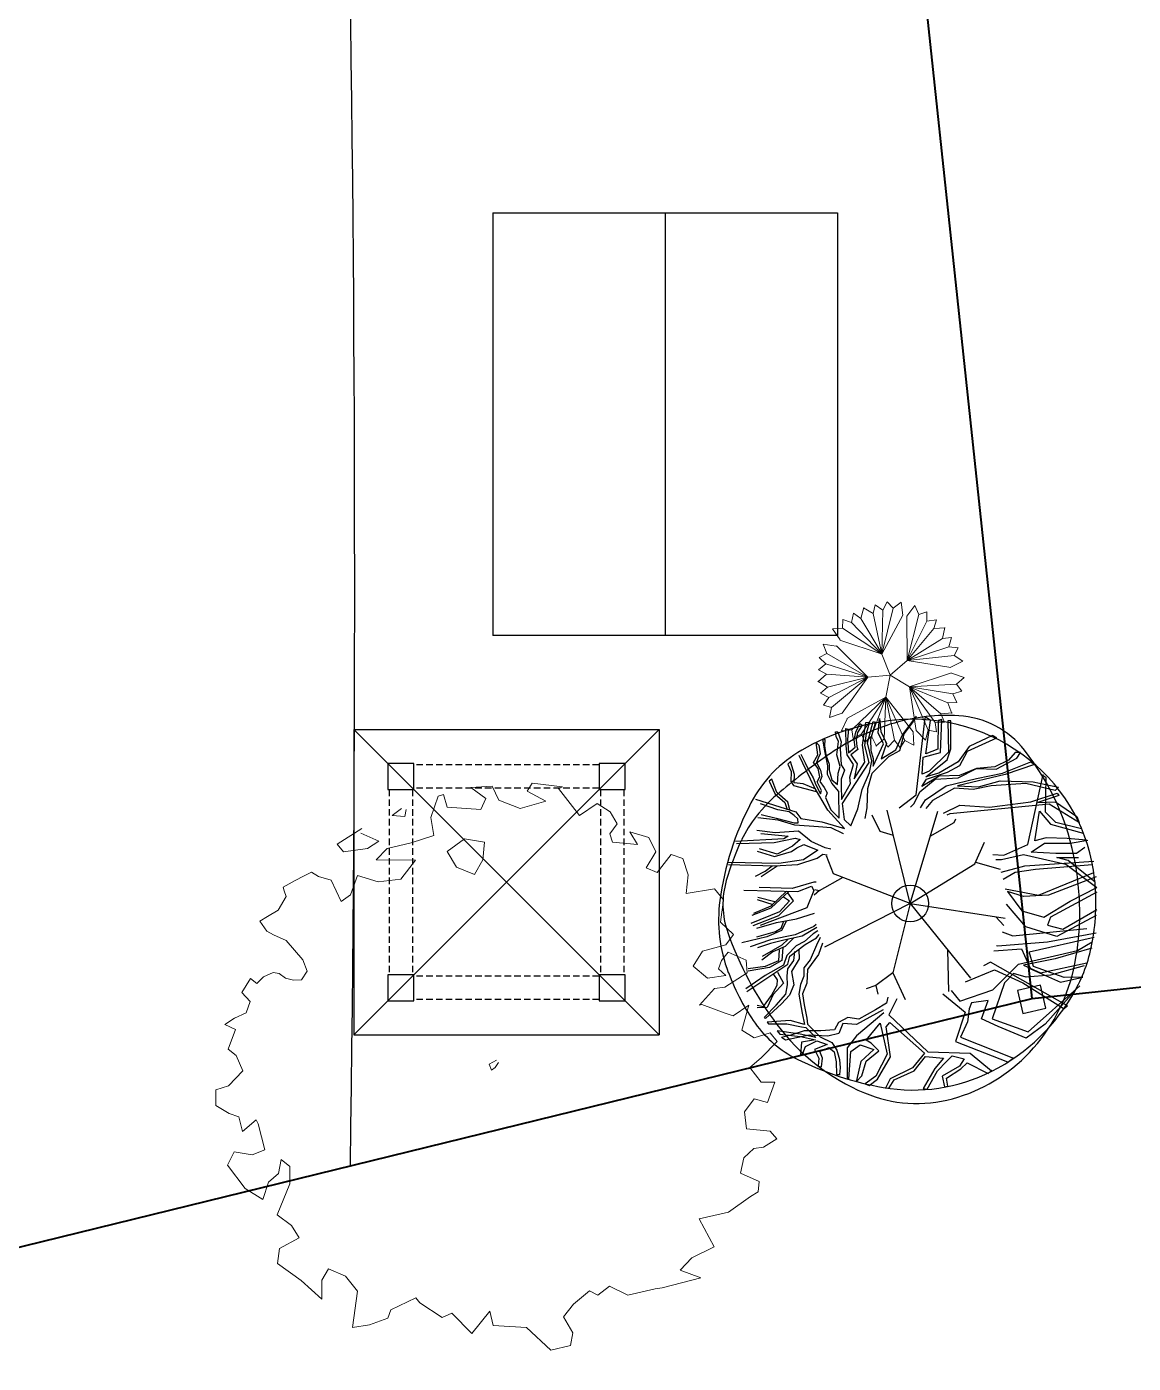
# Model space of a CAD drawing. Extents: x 2080 to 102399, y 2071 to 93424.
# Drawn here: x 88751 to 89175, y 77307 to 77819 of the extents above; entities that cross this region are included whole.
import ezdxf

# ---------------------------------------------------------------- set-up
doc = ezdxf.new("R2010")
doc.units = 0
doc.header["$LTSCALE"] = 20
doc.header["$MEASUREMENT"] = 0
doc.linetypes.add('HIDDEN', pattern=[0.375, 0.25, -0.125])
for name, color, linetype, lineweight in [('fence', 13, 'FENCELINE2', 40), ('Mango tree', 96, 'Continuous', 5), ('new pillar', 2, 'Continuous', 30), ('PALM TREE', 105, 'Continuous', 9), ('sappotta', 114, 'Continuous', 5), ('STONE', 2, 'Continuous', 30)]:
    doc.layers.add(name, color=color, linetype=linetype, lineweight=lineweight)
for name, color, linetype in [('KALKAAL', 7, 'Continuous'), ('proposed tree', 3, 'Continuous'), ('road', 2, 'Continuous'), ('Roof lilne', 31, 'Continuous'), ('wall', 13, 'Continuous')]:
    doc.layers.add(name, color=color, linetype=linetype)
doc.linetypes.add('FENCELINE2', pattern='A,0.25,-0.1,[132,ltypeshp.shx,S=0.1,R=0,X=-0.1,Y=0],-0.1,1', length=1.45)

# ---------------------------------------------------------------- blocks, each defined once
blk = doc.blocks.new('NEEM')
at = {"layer": 'sappotta', "linetype": 'Continuous'}
for p, q in [((0.0031, 1.1323), (-0.083, 1.1274)), ((-0.083, 1.1274), (-0.0227, 1.0834)), ((0.0298, 1.0769), (0.0031, 1.1323)), ((0.1622, 1.1437), (0.1418, 1.1119)), ((0.2828, 1.1298), (0.1622, 1.1437)), ((0.2671, 1.1233), (0.2828, 1.1298)), ((0.3509, 1.0158), (0.2671, 1.1233)), ((-0.2131, 1.0923), (-0.2421, 1.0068)), ((-0.1911, 1.0989), (-0.2131, 1.0923)), ((-0.177, 1.0484), (-0.1911, 1.0989)), ((-0.0227, 1.0834), (-0.0431, 1.0394)), ((0.1144, 1.0427), (0.0298, 1.0769)), ((0.2162, 1.072), (0.1144, 1.0427)), ((0.1418, 1.1119), (0.2162, 1.072)), ((-0.3588, 1.0435), (-0.3956, 1.0158)), ((-0.3956, 1.0158), (-0.3455, 1.0109)), ((-0.3455, 1.0109), (-0.34, 1.0386)), ((-0.0431, 1.0394), (-0.177, 1.0484)), ((0.4207, 1.063), (0.3509, 1.0158)), ((0.4731, 1.0296), (0.4207, 1.063)), ((0.5006, 0.9816), (0.4731, 1.0296)), ((-0.517, 0.9628), (-0.6142, 0.9009)), ((-0.2421, 1.0068), (-0.2303, 0.9351)), ((0.4716, 0.9417), (0.5006, 0.9816)), ((-0.5209, 0.9449), (-0.5209, 0.9449)), ((-0.4489, 0.9131), (-0.5209, 0.9449)), ((-0.4935, 0.8838), (-0.4489, 0.9131)), ((-0.3196, 0.9058), (-0.4152, 0.8838)), ((-0.2303, 0.9351), (-0.3196, 0.9058)), ((-0.1081, 0.9221), (-0.177, 0.8716)), ((-0.0274, 0.9083), (-0.1081, 0.9221)), ((-0.0345, 0.839), (-0.0274, 0.9083)), ((0.4825, 0.9083), (0.4716, 0.9417)), ((0.5813, 0.9001), (0.4825, 0.9083)), ((0.5515, 0.9498), (0.5813, 0.9001)), ((0.6267, 0.9278), (0.5515, 0.9498)), ((0.6541, 0.87), (0.6267, 0.9278)), ((-0.6142, 0.9009), (-0.5891, 0.87)), ((-0.5891, 0.87), (-0.4935, 0.8838)), ((-0.4152, 0.8838), (-0.459, 0.839)), ((-0.177, 0.8716), (-0.1394, 0.8089)), ((0.6157, 0.8064), (0.6541, 0.87)), ((0.7152, 0.8602), (0.6604, 0.7877)), ((0.7622, 0.8439), (0.7152, 0.8602)), ((-0.459, 0.839), (-0.3032, 0.8374)), ((-0.3032, 0.8374), (-0.3611, 0.7616)), ((-0.1394, 0.8089), (-0.0674, 0.7796)), ((-0.0674, 0.7796), (-0.0345, 0.839)), ((0.6604, 0.7877), (0.6157, 0.8064)), ((0.7826, 0.7787), (0.7622, 0.8439)), ((-0.7826, 0.7567), (-0.8304, 0.7291)), ((-0.7489, 0.7739), (-0.7826, 0.7567)), ((-0.7168, 0.7893), (-0.7489, 0.7739)), ((-0.6886, 0.7722), (-0.7168, 0.7893)), ((-0.6384, 0.7576), (-0.6886, 0.7722)), ((-0.5985, 0.672), (-0.6384, 0.7576)), ((-0.5335, 0.7763), (-0.5617, 0.6989)), ((-0.452, 0.7502), (-0.5335, 0.7763)), ((-0.3611, 0.7616), (-0.452, 0.7502)), ((0.7755, 0.7038), (0.7826, 0.7787)), ((-0.8178, 0.6924), (-0.8499, 0.6378)), ((-0.8304, 0.7291), (-0.8264, 0.7144)), ((-0.8264, 0.7144), (-0.8178, 0.6924)), ((-0.5617, 0.6989), (-0.5985, 0.672)), ((0.8883, 0.7225), (0.7755, 0.7038)), ((0.9236, 0.6785), (0.8883, 0.7225)), ((0.9126, 0.5906), (0.9236, 0.6785)), ((-0.8922, 0.6126), (-0.9228, 0.5938)), ((-0.9228, 0.5938), (-0.8946, 0.5547)), ((-0.8499, 0.6378), (-0.8922, 0.6126)), ((0.9643, 0.5409), (0.9126, 0.5906)), ((-0.8946, 0.5547), (-0.868, 0.5401)), ((-0.868, 0.5401), (-0.8178, 0.5173)), ((0.9338, 0.5002), (0.9643, 0.5409)), ((-0.8178, 0.5173), (-0.752, 0.4399)), ((0.8398, 0.4749), (0.9338, 0.5002)), ((-0.752, 0.4399), (-0.7348, 0.3943)), ((0.8037, 0.4146), (0.8398, 0.4749)), ((0.9165, 0.4374), (0.904, 0.404)), ((0.9424, 0.4708), (0.9165, 0.4374)), ((1.0137, 0.4391), (0.9424, 0.4708)), ((1.0176, 0.3886), (1.0137, 0.4391)), ((-0.8695, 0.3894), (-0.9079, 0.3723)), ((-0.846, 0.3861), (-0.8695, 0.3894)), ((-0.821, 0.3674), (-0.846, 0.3861)), ((-0.7348, 0.3943), (-0.7567, 0.3609)), ((0.8601, 0.3666), (0.8037, 0.4146)), ((0.933, 0.378), (0.8601, 0.3666)), ((0.904, 0.404), (0.933, 0.378)), ((0.9298, 0.3315), (1.0176, 0.3886)), ((-0.9604, 0.3657), (-0.9941, 0.3095)), ((-0.9345, 0.3454), (-0.9604, 0.3657)), ((-0.9079, 0.3723), (-0.9345, 0.3454)), ((-0.7881, 0.3592), (-0.821, 0.3674)), ((-0.7567, 0.3609), (-0.7881, 0.3592)), ((0.8288, 0.259), (0.8875, 0.3258)), ((0.8875, 0.3258), (0.9298, 0.3315)), ((-0.9941, 0.3095), (-0.9612, 0.2745)), ((-0.9612, 0.2745), (-0.9776, 0.2289)), ((-0.9776, 0.2289), (-1.0231, 0.2077)), ((0.8382, 0.2623), (0.8288, 0.259)), ((0.9306, 0.2281), (0.8382, 0.2623)), ((0.962, 0.2175), (0.9306, 0.2281)), ((1.0254, 0.259), (0.962, 0.2175)), ((0.9964, 0.1597), (1.0254, 0.259)), ((-1.0231, 0.2077), (-1.0622, 0.1825)), ((-1.0622, 0.1825), (-1.0199, 0.1621)), ((-1.0199, 0.1621), (-1.0489, 0.0839)), ((1.0458, 0.1287), (0.9964, 0.1597)), ((1.1092, 0.1491), (1.0458, 0.1287)), ((1.074, 0.0489), (1.1374, 0.114)), ((1.1374, 0.114), (1.1092, 0.1491)), ((-1.0489, 0.0839), (-1.0168, 0.0595)), ((-1.0168, 0.0595), (-0.991, -0.0024)), ((0.0196, 0.0407), (-0.0094, 0.0244)), ((-0.0094, 0.0244), (0, 0)), ((0, 0), (0.0141, 0.0114)), ((0.0141, 0.0114), (0.0274, 0.031)), ((1.0286, 0.0106), (1.074, 0.0489)), ((1.074, -0.0472), (1.0286, 0.0106)), ((-0.991, -0.0024), (-1.0481, -0.0619)), ((1.1288, -0.0472), (1.074, -0.0472)), ((1.0998, -0.1287), (1.1288, -0.0472)), ((-1.0975, -0.0774), (-1.0983, -0.1401)), ((-1.0481, -0.0619), (-1.0975, -0.0774)), ((-1.0983, -0.1401), (-1.0442, -0.1727)), ((1.0074, -0.1662), (1.0458, -0.114)), ((1.0458, -0.114), (1.0998, -0.1287)), ((-1.0442, -0.1727), (-1.0066, -0.1849)), ((-1.0066, -0.1849), (-0.9917, -0.2436)), ((-0.9917, -0.2436), (-0.9369, -0.1979)), ((-0.9369, -0.1979), (-0.9298, -0.2134)), ((1.016, -0.2338), (1.0074, -0.1662)), ((-0.9298, -0.2134), (-0.9024, -0.3177)), ((1.11, -0.2427), (1.016, -0.2338)), ((1.1367, -0.2729), (1.11, -0.2427)), ((-0.9024, -0.3177), (-0.9526, -0.3364)), ((1.0043, -0.3495), (1.045, -0.3112)), ((1.045, -0.3112), (1.0834, -0.3063)), ((1.0834, -0.3063), (1.1367, -0.2729)), ((-1.0246, -0.325), (-1.0521, -0.378)), ((-0.9526, -0.3364), (-1.0246, -0.325)), ((-0.8484, -0.4114), (-0.8374, -0.3552)), ((-0.8374, -0.3552), (-0.8029, -0.3828)), ((0.9917, -0.4105), (1.0043, -0.3495)), ((-1.0521, -0.378), (-0.9816, -0.4708)), ((-0.8883, -0.4456), (-0.8484, -0.4114)), ((-0.8029, -0.3828), (-0.8029, -0.4521)), ((1.0662, -0.4431), (0.9917, -0.4105)), ((-0.9816, -0.4708), (-0.9103, -0.5156)), ((-0.9103, -0.5156), (-0.8883, -0.4456)), ((-0.8029, -0.4521), (-0.8531, -0.5759)), ((1.0615, -0.4839), (1.0662, -0.4431)), ((0.9432, -0.5653), (1.0317, -0.5026)), ((1.0317, -0.5026), (1.0615, -0.4839)), ((-0.8531, -0.5759), (-0.7967, -0.6191)), ((0.8264, -0.5914), (0.9432, -0.5653)), ((-0.7967, -0.6191), (-0.7661, -0.668)), ((0.8868, -0.7038), (0.8264, -0.5914)), ((-0.7661, -0.668), (-0.8445, -0.7103)), ((-0.8445, -0.7103), (-0.8523, -0.7698)), ((0.7975, -0.747), (0.8868, -0.7038)), ((-0.8523, -0.7698), (-0.7575, -0.8382)), ((-0.676, -0.8358), (-0.6486, -0.791)), ((-0.6486, -0.791), (-0.582, -0.8203)), ((0.7512, -0.7967), (0.7975, -0.747)), ((0.8343, -0.8276), (0.7512, -0.7967)), ((-0.7575, -0.8382), (-0.6753, -0.9123)), ((-0.6753, -0.9123), (-0.676, -0.8358)), ((-0.582, -0.8203), (-0.5343, -0.8806)), ((0.68, -0.8667), (0.8343, -0.8276)), ((-0.5343, -0.8806), (-0.5538, -1.0247)), ((0.3267, -0.9319), (0.3909, -0.8789)), ((0.3909, -0.8789), (0.423, -0.8968)), ((0.423, -0.8968), (0.47, -0.8602)), ((0.47, -0.8602), (0.5429, -0.896)), ((0.5429, -0.896), (0.6518, -0.8708)), ((0.6518, -0.8708), (0.68, -0.8667)), ((-0.4128, -0.9881), (-0.4011, -0.9547)), ((-0.4011, -0.9547), (-0.3016, -0.9074)), ((-0.3016, -0.9074), (-0.2859, -0.9262)), ((-0.2859, -0.9262), (-0.1966, -0.9856)), ((0.2867, -0.9824), (0.3267, -0.9319)), ((-0.4857, -1.015), (-0.4128, -0.9881)), ((-0.1966, -0.9856), (-0.1575, -0.9685)), ((-0.1575, -0.9685), (-0.0783, -1.0492)), ((-0.0783, -1.0492), (-0.0063, -0.9604)), ((-0.0063, -0.9604), (0.0063, -1.0174)), ((0.3235, -1.0459), (0.2867, -0.9824)), ((-0.5538, -1.0247), (-0.4857, -1.015)), ((0.0063, -1.0174), (0.1394, -1.0255)), ((0.1394, -1.0255), (0.2358, -1.1152)), ((0.3141, -1.0964), (0.3235, -1.0459)), ((0.2358, -1.1152), (0.3141, -1.0964))]:
    blk.add_line(p, q, dxfattribs=at)
blk = doc.blocks.new('palm tree')
at = {"layer": 'new pillar', "color": 96, "lineweight": 5}
for p, q in [((-0.847, 1.64), (-0.758, 1.956)), ((-0.493, 1.778), (-0.774, 1.95)), ((-0.437, 2.036), (-0.493, 1.778)), ((-0.211, 1.874), (-0.437, 2.036)), ((0.084, 1.934), (-0.238, 0.606)), ((-0.087, 2.116), (-0.211, 1.874)), ((0.084, 1.934), (-0.087, 2.116)), ((0.314, 2.113), (0.084, 1.934)), ((0.366, 1.732), (0.314, 2.113)), ((0.484, 1.703), (0.707, 2.016)), ((0.707, 2.016), (0.827, 1.75)), ((-1.376, 1.361), (-1.374, 1.611)), ((-1.374, 1.611), (-1.119, 1.518)), ((-1.119, 1.518), (-1.063, 1.79)), ((-1.063, 1.79), (-0.847, 1.64)), ((-0.847, 1.64), (-0.236, 0.602)), ((-0.493, 1.778), (-0.238, 0.606)), ((-0.211, 1.874), (-0.238, 0.606)), ((-0.238, 0.606), (0.366, 1.732)), ((0.493, 0.426), (0.484, 1.703)), ((0.827, 1.75), (0.493, 0.426)), ((1.06, 1.56), (0.493, 0.426)), ((0.827, 1.75), (1.063, 1.831)), ((1.063, 1.831), (1.06, 1.56)), ((1.06, 1.56), (1.335, 1.598)), ((1.335, 1.598), (1.265, 1.344)), ((-1.667, 1.336), (-1.376, 1.361)), ((-1.445, 1.022), (-1.667, 1.336)), ((-1.376, 1.361), (-0.24, 0.608)), ((-1.119, 1.518), (-0.238, 0.606)), ((1.265, 1.344), (0.493, 0.426)), ((1.265, 1.344), (1.593, 1.365)), ((1.513, 1.056), (1.582, 1.378)), ((-1.559, 0.838), (-1.939, 0.896)), ((-1.939, 0.896), (-1.832, 0.625)), ((-0.644, -0.057), (-1.553, 0.851)), ((-0.236, 0.602), (-1.454, 1.01)), ((1.513, 1.056), (0.489, 0.423)), ((1.697, 0.822), (0.493, 0.426)), ((1.775, 1.088), (1.513, 1.056)), ((1.697, 0.822), (1.775, 1.088)), ((1.967, 0.785), (1.697, 0.822)), ((1.852, 0.563), (1.967, 0.785)), ((-1.832, 0.625), (-2.055, 0.512)), ((-2.055, 0.512), (-1.858, 0.325)), ((-1.832, 0.625), (-0.651, -0.057)), ((0, 0), (-0.238, 0.606)), ((0, 0), (0.493, 0.426)), ((0.489, 0.423), (1.757, 0.217)), ((1.852, 0.563), (0.496, 0.427)), ((1.755, 0.231), (2.097, 0.406)), ((2.097, 0.406), (1.852, 0.563)), ((-1.845, 0.027), (-2.089, -0.194)), ((-1.858, 0.325), (-2.076, 0.154)), ((-2.076, 0.154), (-1.845, 0.027)), ((-1.858, 0.325), (-0.649, -0.057)), ((-1.845, 0.027), (-0.644, -0.057)), ((0, 0), (-0.649, -0.057)), ((0, 0), (-0.127, -0.639)), ((0.551, -0.339), (1.769, 0.067)), ((1.769, 0.053), (2.135, -0.065)), ((-1.812, -0.351), (-2.09, -0.177)), ((-2.017, -0.517), (-1.812, -0.351)), ((-1.812, -0.351), (-0.649, -0.057)), ((-1.772, -0.646), (-0.649, -0.057)), ((-1.694, -0.938), (-0.649, -0.057)), ((-0.649, -0.057), (-1.387, -1.099)), ((0, 0), (0.554, -0.341)), ((1.663, -0.801), (0.551, -0.339)), ((0.554, -0.341), (0.75, -1.604)), ((1.096, -1.596), (0.554, -0.341)), ((1.296, -1.37), (0.554, -0.341)), ((1.464, -1.124), (0.554, -0.341)), ((1.807, -0.54), (0.554, -0.341)), ((1.918, -0.26), (0.557, -0.342)), ((2.135, -0.065), (1.918, -0.26)), ((1.918, -0.26), (2.067, -0.461)), ((-1.772, -0.646), (-2.017, -0.517)), ((-1.933, -0.865), (-1.772, -0.646)), ((-0.126, -0.634), (-1.252, -1.252)), ((-1.113, -1.584), (-0.128, -0.641)), ((-0.832, -1.693), (-0.127, -0.639)), ((-0.543, -1.764), (-0.126, -0.634)), ((-0.171, -1.838), (-0.127, -0.639)), ((-0.127, -0.639), (0.666, -1.64)), ((0.425, -1.889), (-0.127, -0.639)), ((0.124, -1.882), (-0.127, -0.639)), ((2.067, -0.461), (1.807, -0.54)), ((1.807, -0.54), (1.926, -0.79)), ((-1.694, -0.938), (-1.933, -0.865)), ((-1.751, -1.223), (-1.694, -0.938)), ((-1.387, -1.099), (-1.751, -1.223)), ((1.464, -1.124), (1.791, -1.093)), ((1.573, -1.364), (1.464, -1.124)), ((1.926, -0.79), (1.663, -0.801)), ((1.663, -0.801), (1.782, -1.107)), ((-1.242, -1.262), (-1.404, -1.61)), ((1.296, -1.37), (1.573, -1.364)), ((1.342, -1.638), (1.296, -1.37)), ((-1.404, -1.61), (-1.113, -1.584)), ((-1.113, -1.584), (-1.067, -1.829)), ((-1.067, -1.829), (-0.832, -1.693)), ((-0.832, -1.693), (-0.73, -1.95)), ((-0.73, -1.95), (-0.543, -1.764)), ((-0.543, -1.764), (-0.4, -2.059)), ((-0.171, -1.838), (-0.416, -2.056)), ((-0.069, -2.081), (-0.171, -1.838)), ((0.124, -1.882), (-0.069, -2.081)), ((0.289, -2.098), (0.124, -1.882)), ((0.425, -1.889), (0.289, -2.098)), ((0.683, -2.024), (0.425, -1.889)), ((0.666, -1.64), (0.683, -2.024)), ((0.75, -1.604), (1.02, -1.877)), ((1.02, -1.877), (1.096, -1.596)), ((1.096, -1.596), (1.342, -1.638))]:
    blk.add_line(p, q, dxfattribs=at)
blk = doc.blocks.new('T3')
at = {"color": 3, "linetype": 'Continuous'}
blk.add_circle((0.0075, -0.0006), 0.0467, dxfattribs=at)
for centre, radius, start, end in [((0.1024, -0.0008), 0.4778, 86.5891, 106.3683), ((0.1171, 0.2465), 0.2301, 38.2099, 86.5855), ((0.0278, -0.1235), 0.5914, 95.7743, 119.9478), ((0.1287, -0.0904), 0.5712, 106.3689, 124.4478), ((0.0157, -0.0047), 0.472, 51.5393, 95.7734), ((-0.1006, 0.0992), 0.3344, 119.9475, 152.2845), ((0.7005, -0.9241), 1.5821, 124.4458, 130.3031), ((-0.2125, -0.013), 0.6496, 9.9831, 38.21), ((0.0312, 0.0148), 0.4471, 6.0223, 51.5393), ((-0.029, -0.0639), 0.4542, 130.3005, 141.2454), ((0.263, -0.0918), 0.745, 152.2851, 172.4004), ((-0.1535, 0.036), 0.2946, 141.2444, 154.9906), ((0.2312, -0.1435), 0.7191, 154.9924, 163.7785), ((-0.2858, -0.0259), 0.724, 358.8883, 9.9833), ((-0.2526, -0.0027), 0.2152, 163.7797, 199.3828), ((-0.0951, 0.0014), 0.5742, 350.2301, 6.0232), ((-0.1071, -0.0424), 0.3717, 172.3996, 201.0285), ((-0.198, -0.0276), 0.6362, 347.0493, 358.8877), ((0.3677, 0.2155), 0.8728, 199.3819, 216.8466), ((0.0738, -0.0277), 0.4027, 331.3474, 350.2303), ((0.1608, 0.0605), 0.6586, 201.0235, 207.8216), ((-0.0191, -0.0688), 0.4527, 316.7622, 347.0499), ((-0.0112, 0.0188), 0.4996, 296.8801, 331.348), ((0.0248, -0.0113), 0.5049, 207.8204, 215.5805), ((-0.1491, -0.1357), 0.2911, 215.5851, 243.3801), ((0.1028, 0.0169), 0.5417, 216.8467, 247.0462), ((0.0747, 0.311), 0.7907, 243.3844, 260.1468), ((0.0032, -0.0897), 0.4221, 285.3686, 316.7631), ((0.015, -0.0329), 0.4417, 260.1457, 296.8807), ((0.0246, -0.1677), 0.3412, 247.0472, 285.3699)]:
    blk.add_arc(centre, radius, start, end, dxfattribs=at)
blk = doc.blocks.new('A$C7C302BA0')
at = {"color": 102}
for p, q in [((-41.47, 112.69), (-39.62, 112.28)), ((-41.06, 101.57), (-41.47, 112.69)), ((-39.62, 112.28), (-40.23, 105.48)), ((-34.88, 110.22), (-32.4, 115.98)), ((-30.76, 114.75), (-33.85, 110.01)), ((-32.4, 115.98), (-30.76, 114.75)), ((-30.55, 101.98), (-28.49, 116.6)), ((-28.49, 116.6), (-26.22, 116.81)), ((-26.22, 116.81), (-28.28, 109.39)), ((-27.46, 103.42), (-23.75, 117.22)), ((-22.31, 116.81), (-25.6, 105.48)), ((-23.75, 117.22), (-22.31, 116.81)), ((-20.66, 109.81), (-19.63, 119.07)), ((-19.63, 119.07), (-18.8, 110.84)), ((-5, 108.57), (4.2, 120.51)), ((-3.87, 109.22), (1.53, 116.24)), ((1.53, 116.24), (4.2, 120.51)), ((3.89, 70.02), (9.73, 119.61)), ((13.13, 117.84), (9.59, 120.2)), ((10.18, 96.31), (13.13, 117.84)), ((18.15, 117.84), (17.85, 99.26)), ((20.51, 118.43), (18.15, 117.84)), ((19.62, 97.19), (20.51, 118.43)), ((24.34, 117.54), (24.64, 97.49)), ((26.11, 117.54), (24.34, 117.54)), ((26.11, 99.55), (26.11, 117.54)), ((-60.43, 103.63), (-58.78, 101.98)), ((-59.4, 95.6), (-60.43, 103.63)), ((-56.1, 106.1), (-54.86, 105.48)), ((-55.07, 99.3), (-56.1, 106.1)), ((-54.86, 105.48), (-55.07, 101.57)), ((-48.06, 110.42), (-46.62, 110.42)), ((-47.65, 107.54), (-48.06, 110.42)), ((-46, 104.25), (-47.65, 107.54)), ((-47.24, 95.6), (-46, 104.25)), ((-46.62, 110.42), (-44.36, 104.04)), ((-44.36, 104.04), (-44.97, 99.71)), ((-40.23, 105.48), (-39.82, 100.54)), ((-35.91, 105.28), (-34.88, 110.22)), ((-35.29, 100.74), (-35.91, 105.28)), ((-33.85, 110.01), (-34.67, 105.28)), ((-34.67, 105.28), (-34.26, 101.16)), ((-28.28, 109.39), (-29.31, 101.77)), ((-24.57, 91.89), (-27.46, 103.42)), ((-25.6, 105.48), (-25.19, 98.48)), ((-17.16, 102.8), (-20.66, 109.81)), ((-18.8, 110.84), (-15.1, 103.01)), ((-9.12, 98.89), (-5, 108.57)), ((-6.58, 98.41), (-3.87, 109.22)), ((37.03, 98.08), (55.92, 106.63)), ((52.97, 108.11), (37.92, 101.03)), ((55.92, 106.63), (52.97, 108.11)), ((-61.72, 75.18), (-71.45, 95.17)), ((-70.32, 96.21), (-67.64, 90.45)), ((-62.28, 90.86), (-59.4, 95.6)), ((-57.96, 96.42), (-59.19, 93.54)), ((-58.78, 101.98), (-57.96, 96.42)), ((-55.07, 101.57), (-54.25, 95.6)), ((-53.01, 88.59), (-55.07, 99.3)), ((-54.25, 95.6), (-52.19, 89.62)), ((-44.97, 88.18), (-47.24, 95.6)), ((-44.97, 99.71), (-44.36, 89.21)), ((-40.44, 95.6), (-41.06, 101.57)), ((-36.53, 89.42), (-40.44, 95.6)), ((-39.82, 100.54), (-39.62, 97.04)), ((-39.62, 97.04), (-35.29, 100.74)), ((-33.64, 99.1), (-38.17, 95.8)), ((-38.17, 95.8), (-34.05, 89.83)), ((-34.26, 101.16), (-33.64, 99.1)), ((-29.11, 91.06), (-30.55, 101.98)), ((-29.31, 101.77), (-26.64, 90.86)), ((-25.19, 98.48), (-23.75, 93.33)), ((-23.75, 88.39), (-17.16, 102.8)), ((-15.1, 103.01), (-18.6, 93.12)), ((-18.6, 93.12), (-9.12, 98.89)), ((-13.61, 94.63), (-6.58, 98.41)), ((8.41, 94.24), (19.62, 97.19)), ((17.85, 99.26), (10.18, 96.31)), ((24.64, 97.49), (12.25, 85.1)), ((23.75, 92.47), (26.11, 99.55)), ((37.92, 101.03), (30.84, 91.3)), ((32.02, 88.94), (37.03, 98.08)), ((67.72, 97.19), (63.29, 92.18)), ((70.97, 97.19), (67.72, 97.19)), ((68.6, 93.65), (70.97, 97.19)), ((-77.04, 91.31), (-78.82, 89.73)), ((-78.82, 89.73), (-76.64, 84.97)), ((-74.46, 82.99), (-77.04, 91.31)), ((-67.64, 90.45), (-65.37, 86.12)), ((-65.37, 86.12), (-62.49, 80.97)), ((-59.19, 86.95), (-62.28, 90.86)), ((-59.19, 93.54), (-60.22, 90.86)), ((-60.22, 90.86), (-57.75, 85.92)), ((-58.16, 81.59), (-59.19, 86.95)), ((-53.22, 83.03), (-53.01, 88.59)), ((-52.19, 89.62), (-52.19, 85.92)), ((-46.21, 83.86), (-44.97, 88.18)), ((-44.36, 89.21), (-42.3, 85.92)), ((-26.64, 90.86), (-43.74, 64.29)), ((-38.79, 81.39), (-36.53, 89.42)), ((-35.91, 80.15), (-29.11, 91.06)), ((-34.05, 89.83), (-35.91, 80.15)), ((-26.22, 84.27), (-24.57, 91.89)), ((-24.42, 83.82), (-13.61, 94.63)), ((-23.75, 93.33), (-23.75, 88.39)), ((7.82, 83.33), (8.41, 94.24)), ((10.18, 81.56), (23.75, 92.47)), ((30.84, 91.3), (18.44, 83.92)), ((24.05, 84.51), (32.02, 88.94)), ((30.84, 80.97), (42.64, 86.87)), ((42.64, 86.87), (31.72, 82.45)), ((54.44, 88.05), (42.64, 86.87)), ((42.64, 86.87), (55.33, 86.58)), ((63.29, 92.18), (54.44, 88.05)), ((55.33, 86.58), (68.6, 93.65)), ((59.46, 83.92), (77.75, 91.3)), ((80.11, 89.53), (61.23, 83.04)), ((77.75, 91.3), (80.11, 89.53)), ((-88.94, 80.01), (-90.72, 78.82)), ((-90.72, 78.82), (-86.96, 70.3)), ((-85.77, 71.49), (-88.94, 80.01)), ((-76.64, 84.97), (-76.84, 78.43)), ((-76.84, 78.43), (-75.05, 76.05)), ((-74.66, 77.63), (-74.46, 82.99)), ((-68.9, 77.04), (-74.66, 77.63)), ((-62.49, 80.97), (-60.63, 76.44)), ((-59.81, 78.3), (-58.16, 81.59)), ((-57.13, 72.74), (-59.81, 78.3)), ((-56.93, 81.8), (-58.16, 78.5)), ((-58.16, 78.5), (-55.28, 74.59)), ((-57.75, 85.92), (-56.93, 81.8)), ((-50.33, 77.47), (-53.22, 83.03)), ((-52.19, 85.92), (-50.33, 79.53)), ((-50.33, 79.53), (-46.83, 76.65)), ((-46.83, 76.65), (-46.21, 83.86)), ((-42.3, 85.92), (-44.36, 79.94)), ((-44.36, 79.94), (-44.36, 76.03)), ((-38.38, 77.27), (-38.79, 81.39)), ((-30.76, 73.35), (-26.22, 84.27)), ((-27.12, 74.1), (-24.42, 83.82)), ((6.34, 71.83), (16.08, 80.09)), ((18.74, 81.86), (7.52, 75.37)), ((7.52, 75.37), (10.48, 80.09)), ((12.25, 85.1), (7.82, 83.33)), ((18.44, 83.92), (10.18, 81.56)), ((10.48, 80.09), (24.05, 84.51)), ((16.08, 80.09), (30.84, 80.97)), ((31.72, 82.45), (18.74, 81.86)), ((23.16, 75.66), (42.64, 80.38)), ((61.23, 83.04), (30.54, 75.66)), ((42.64, 80.38), (59.46, 83.92)), ((44.11, 75.07), (57.98, 78.91)), ((57.98, 78.91), (79.23, 78.32)), ((75.89, 37.93), (85.62, 83.14)), ((79.23, 78.32), (95.46, 74.78)), ((87.57, 81.2), (85.62, 82.17)), ((87.08, 58.83), (87.57, 81.2)), ((-86.96, 70.3), (-80.61, 64.94)), ((-78.82, 65.14), (-85.77, 71.49)), ((-75.05, 76.05), (-60.57, 72.08)), ((-60.77, 73.67), (-68.9, 77.04)), ((-53.07, 60.05), (-61.72, 75.18)), ((-60.63, 76.44), (-57.75, 70.68)), ((-57.75, 70.68), (-57.13, 72.74)), ((-55.28, 74.59), (-53.42, 71.29)), ((-53.42, 71.29), (-54.45, 68.2)), ((-45.8, 72.12), (-50.33, 77.47)), ((-45.59, 54.82), (-45.8, 72.12)), ((-44.36, 76.03), (-44.15, 66.97)), ((-44.15, 66.97), (-38.38, 77.27)), ((-33.64, 61), (-30.76, 73.35)), ((-27.66, 61.67), (-27.12, 74.1)), ((-6.94, 61.56), (3.89, 70.02)), ((2.51, 64.46), (6.34, 71.83)), ((9.89, 66.82), (23.16, 75.66)), ((28.47, 74.19), (14.31, 66.23)), ((40.57, 73.3), (28.47, 74.19)), ((30.54, 75.66), (44.11, 75.07)), ((52.08, 75.66), (40.57, 73.3)), ((74.51, 77.14), (52.08, 75.66)), ((93.39, 72.71), (74.51, 77.14)), ((77.75, 65.34), (94.57, 70.95)), ((95.75, 69.47), (82.18, 65.05)), ((95.46, 74.78), (93.39, 72.71)), ((94.57, 70.95), (95.75, 69.47)), ((-99.56, 67.07), (-83.89, 62.21)), ((-90.72, 62.23), (-96.28, 64.09)), ((-85.15, 60.38), (-90.72, 62.23)), ((-77.94, 58.94), (-85.15, 60.38)), ((-83.89, 62.21), (-73.61, 58.97)), ((-80.61, 64.94), (-79.22, 60.58)), ((-77.43, 60.38), (-78.82, 65.14)), ((-54.45, 68.2), (-50.95, 60.38)), ((-50.95, 60.38), (-45.59, 54.82)), ((-43.74, 64.29), (-42.5, 53.99)), ((-38.17, 50.08), (-33.64, 61)), ((-28.98, 54.75), (-27.66, 61.67)), ((0.15, 61.95), (2.51, 64.46)), ((6.62, 61.6), (9.89, 66.82)), ((14.31, 66.23), (10.06, 61.13)), ((21.98, 58.26), (32.02, 63.28)), ((25.78, 57.86), (89.51, 64.18)), ((32.02, 63.28), (51.2, 62.1)), ((51.2, 62.1), (77.75, 65.34)), ((82.18, 65.05), (93.69, 65.34)), ((89.51, 64.18), (108.97, 52.03)), ((93.69, 65.34), (107.26, 55.9)), ((-84.97, 53.57), (-97.94, 55.19)), ((-95.87, 57.29), (-86.18, 55.02)), ((-86.18, 55.02), (-74.65, 51.93)), ((-74.15, 50.32), (-84.97, 53.57)), ((-74.65, 56.67), (-77.94, 58.94)), ((-72.38, 54.41), (-74.65, 56.67)), ((-74.65, 51.93), (-72.17, 51.93)), ((-73.61, 58.97), (-70.37, 54.65)), ((-72.17, 51.93), (-72.38, 54.41)), ((-70.37, 54.65), (-56.86, 52.48)), ((-56.86, 52.48), (-42.26, 48.16)), ((-42.26, 48.16), (-53.07, 60.05)), ((-42.5, 53.99), (-38.17, 50.08)), ((-19.2, 46.36), (-24.4, 56.94)), ((0, 0), (-14.8, 60.16)), ((0, 0), (17.79, 59.34)), ((12.99, 43.31), (28.33, 52.16)), ((21.53, 58.09), (21.98, 58.26)), ((23.9, 57.15), (25.78, 57.86)), ((28.33, 52.16), (29.52, 54.46)), ((80.27, 40.36), (83.19, 59.32)), ((83.19, 59.32), (90.48, 51.05)), ((93.89, 52.03), (87.08, 58.83)), ((110.43, 48.14), (93.89, 52.03)), ((107.26, 55.9), (108.93, 52.05)), ((-86.78, 45.43), (-98.75, 47)), ((-96, 45.03), (-84.62, 44.05)), ((-71.86, 46.6), (-86.78, 45.43)), ((-84.62, 44.05), (-78.53, 43.27)), ((-78.53, 43.27), (-81.28, 41.5)), ((-59.02, 49.24), (-74.15, 50.32)), ((-63.61, 39.93), (-71.86, 46.6)), ((-50.91, 48.7), (-59.02, 49.24)), ((-42.8, 44.92), (-50.91, 48.7)), ((-42.78, 44.81), (-42.8, 44.92)), ((-10.78, 43.82), (-19.2, 46.36)), ((90.48, 51.05), (111.4, 45.22)), ((-81.28, 41.5), (-112.3, 39.93)), ((-111.71, 38.56), (-87.56, 39.34)), ((-85.6, 31.69), (-96.99, 35.22)), ((-87.56, 39.34), (-74.02, 42.09)), ((-75.78, 36.79), (-85.6, 31.69)), ((-76.37, 33.46), (-72.84, 35.81)), ((-70.88, 41.11), (-75.78, 36.79)), ((-74.02, 42.09), (-70.88, 41.11)), ((-72.84, 35.81), (-68.52, 37.97)), ((-68.52, 37.97), (-59.49, 34.24)), ((-54.78, 35.81), (-63.61, 39.93)), ((-51.1, 35.02), (-54.78, 35.81)), ((41.65, 25.48), (47.8, 39.41)), ((60.32, 31.12), (75.89, 37.93)), ((77.84, 33.06), (86.59, 38.9)), ((87.57, 42.3), (80.27, 40.36)), ((86.59, 38.9), (103.13, 38.9)), ((101.19, 41.82), (87.57, 42.3)), ((113.63, 40.72), (101.19, 41.82)), ((103.13, 38.9), (114.32, 40.84)), ((112.38, 35.98), (107.02, 32.09)), ((-84.42, 25.81), (-117.21, 26.39)), ((-98.56, 33.65), (-87.37, 30.32)), ((-87.37, 30.32), (-76.37, 33.46)), ((-68.72, 28.16), (-84.42, 25.81)), ((-72.25, 25.02), (-59.88, 29.14)), ((-59.49, 34.24), (-68.72, 28.16)), ((-59.88, 29.14), (-56.15, 31.69)), ((-56.15, 31.69), (-53.42, 31.37)), ((-49.33, 19.1), (-53.82, 30.67)), ((42.15, 26.61), (57.88, 22)), ((53.29, 31.59), (60.32, 31.12)), ((55.08, 28.36), (58.86, 28.2)), ((58.86, 28.2), (72.97, 31.6)), ((72.97, 31.6), (100.21, 25.28)), ((73.94, 24.31), (118.21, 27.23)), ((93.89, 32.09), (77.84, 33.06)), ((107.02, 32.09), (93.89, 32.09)), ((94.38, 29.66), (108.48, 29.66)), ((101.67, 27.71), (94.38, 29.66)), ((119.19, 13.61), (101.67, 27.71)), ((-116.81, 25.02), (-87.56, 24.24)), ((-99.56, 17.66), (-93.41, 20.84)), ((-85.56, 24.01), (-95.95, 17.02)), ((-93.41, 20.84), (-88.74, 24.23)), ((-87.56, 24.24), (-72.25, 25.02)), ((0, 0), (-49.33, 19.1)), ((0, 0), (41.65, 25.48)), ((57.88, 22), (57.91, 22.01)), ((58.62, 20.04), (73.94, 24.31)), ((67.62, 19.94), (59.98, 15.5)), ((80.75, 21.88), (67.62, 19.94)), ((117.24, 24.8), (80.75, 21.88)), ((82.7, 5.35), (118.21, 19.94)), ((100.21, 25.28), (120.16, 10.21)), ((-76.02, 9.6), (-97.23, 10.24)), ((-62.03, 13.63), (-76.02, 9.6)), ((-72.21, 7.7), (-63.51, 11.09)), ((-63.51, 11.09), (-62.06, 8.31)), ((-60.42, 13.68), (-62.03, 13.63)), ((-58.6, 8.08), (-61.34, 8.66)), ((-43.31, 16.77), (-58.6, 8.08)), ((61.22, 9.5), (82.7, 5.35)), ((119.67, 17.02), (89.02, 5.35)), ((103.13, 1.46), (120.16, 10.21)), ((-106.98, 8.54), (-72.21, 7.7)), ((-98.5, 2.61), (-88.32, -0.78)), ((-87.05, 1.13), (-98.07, 3.88)), ((-79.63, 7.91), (-89.59, -1.84)), ((-89.38, -2.9), (-78.14, 7.7)), ((-84.5, -7.77), (-74.96, 1.76)), ((-77.72, 1.76), (-84.08, -5.44)), ((-81.54, 4.31), (-77.72, 1.76)), ((-74.96, 1.76), (-78.78, 6.85)), ((-62.06, 8.31), (-66.48, -2.9)), ((-58.35, 8.23), (-61.72, 5.39)), ((0, 0), (-55.19, -28.15)), ((0, 0), (-11.08, -44.7)), ((0, 0), (61.21, -9.57)), ((0, 0), (38.93, -48.19)), ((62.76, 7.78), (72, -4.86)), ((72.97, 4.38), (62.76, 7.78)), ((89.02, 5.35), (72.97, 4.38)), ((86.11, -8.75), (103.13, 1.46)), ((120.16, 7.29), (90.48, -8.75)), ((-84.08, -5.44), (-102.53, -12.86)), ((-101.68, -7.56), (-89.38, -2.9)), ((-101.04, -14.13), (-84.5, -7.77)), ((-89.59, -1.84), (-100.83, -6.5)), ((-66.48, -2.9), (-96.59, -14.13)), ((-73.05, -9.89), (-61.6, -6.29)), ((74.43, -15.07), (61.95, -0.58)), ((72, -4.86), (86.11, -8.75)), ((119.67, -7.78), (94.38, -21.39)), ((98.27, -16.53), (120.16, -3.89)), ((-98.71, -16.04), (-85.99, -12.22)), ((-86.6, -18), (-83.06, -15.97)), ((-85.99, -12.22), (-73.05, -9.89)), ((-83.06, -15.97), (-81.29, -11.42)), ((-79.77, -11.67), (-82.81, -17.49)), ((-61.96, -14.86), (-73.95, -20.22)), ((-59.98, -15.51), (-69.59, -21.06)), ((-60.44, -13.58), (-61.96, -14.86)), ((55.18, -8.62), (60.31, -14.16)), ((66.16, -20.91), (113.84, -16.05)), ((94.38, -21.39), (74.43, -15.07)), ((90.48, -8.75), (88.54, -14.1)), ((88.54, -14.1), (98.27, -16.53)), ((-92.17, -21.54), (-108.36, -25.33)), ((-89.77, -23.53), (-103.03, -27.87)), ((-98.75, -21.54), (-86.6, -18)), ((-82.81, -17.49), (-92.17, -21.54)), ((-81.23, -23.59), (-89.83, -25.87)), ((-73.95, -20.22), (-89.77, -23.53)), ((-78.44, -23.09), (-82.49, -26.88)), ((-69.59, -21.06), (-81.23, -23.59)), ((-75.16, -22.33), (-80.47, -27.64)), ((-68.07, -24.6), (-73.38, -27.39)), ((-62.5, -19.55), (-68.07, -24.6)), ((-67.56, -26.37), (-60.23, -22.08)), ((-59.39, -17.63), (-62.5, -19.55)), ((-60.23, -22.08), (-58.61, -20.07)), ((-57.93, -21.96), (-60.23, -26.88)), ((-56.44, -25.54), (-59.02, -32.89)), ((56.43, -27.23), (88.54, -24.8)), ((59.19, -18.28), (66.16, -20.91)), ((76.71, -31.11), (118.4, -21.64)), ((88.54, -24.8), (119.67, -18.96)), ((107.79, -30.36), (117.27, -24.67)), ((-89.83, -25.87), (-98.18, -28.65)), ((-88.31, -31.18), (-95.4, -36.49)), ((-82.49, -26.88), (-95.15, -34.22)), ((-80.47, -27.64), (-88.31, -31.18)), ((-84.27, -29.92), (-84.77, -37)), ((-81.99, -28.4), (-82.49, -36.74)), ((-79.46, -33.46), (-81.48, -39.78)), ((-73.38, -27.39), (-79.46, -33.46)), ((-78.7, -39.02), (-77.43, -33.96)), ((-77.43, -33.96), (-67.56, -26.37)), ((-74.9, -36.74), (-74.14, -30.93)), ((-71.61, -29.92), (-71.36, -35.73)), ((-59.02, -32.89), (-66.05, -42.62)), ((-60.23, -26.88), (-64.27, -36.24)), ((24.17, -29.92), (24.78, -56.78)), ((53.87, -30.6), (71.78, -29.22)), ((55.66, -27.2), (56.43, -27.23)), ((69.88, -39.07), (107.79, -30.36)), ((71.78, -29.22), (77.46, -42.1)), ((79.36, -40.59), (76.71, -31.11)), ((116.89, -28.84), (93.38, -35.66)), ((-93.37, -40.54), (-104.26, -42.06)), ((-90.59, -41.3), (-104.26, -43.57)), ((-84.77, -37), (-93.37, -40.54)), ((-81.48, -39.78), (-93.37, -46.36)), ((-82.49, -36.74), (-90.59, -41.3)), ((-89.07, -46.1), (-78.7, -39.02)), ((-79.2, -46.86), (-78.7, -42.06)), ((-78.7, -42.06), (-74.9, -36.74)), ((-71.36, -35.73), (-76.42, -43.83)), ((-64.27, -36.24), (-68.32, -41.55)), ((-68.32, -41.55), (-68.32, -46.86)), ((-66.05, -42.62), (-66.59, -51.26)), ((35.73, -50.61), (54.34, -42.86)), ((51.69, -37.93), (47.21, -40.12)), ((101.34, -65.97), (51.69, -37.93)), ((53.2, -55.74), (69.88, -39.07)), ((54.34, -42.86), (72.54, -51.19)), ((93.38, -35.66), (72.91, -39.83)), ((72.91, -39.83), (83.91, -44.75)), ((77.46, -42.1), (96.8, -50.81)), ((99.07, -47.78), (79.36, -40.59)), ((83.91, -44.75), (113.85, -38.31)), ((111.96, -40.21), (90.35, -46.27)), ((-93.37, -46.36), (-105.77, -54.96)), ((-105.02, -56.73), (-89.07, -46.1)), ((-81.48, -51.41), (-88.06, -58.75)), ((-85.28, -49.14), (-87.81, -45.85)), ((-85.53, -52.68), (-85.28, -49.14)), ((-85.28, -44.33), (-81.48, -51.41)), ((-78.95, -52.43), (-79.2, -46.86)), ((-76.42, -43.83), (-74.9, -52.43)), ((-68.32, -46.86), (-70.6, -52.17)), ((-66.59, -51.26), (-69.29, -58.29)), ((-11.08, -44.7), (-22.09, -52.82)), ((-11.08, -44.7), (-3.14, -61.87)), ((60.78, -51.19), (52.82, -74.31)), ((66.47, -45.13), (60.78, -51.19)), ((74.81, -47.4), (66.47, -45.13)), ((72.54, -51.19), (99.07, -67.86)), ((90.35, -46.27), (74.81, -47.4)), ((96.8, -50.81), (111.2, -47.4)), ((111.2, -47.4), (99.07, -47.78)), ((-94.39, -66.34), (-89.33, -59.25)), ((-88.06, -58.75), (-92.11, -67.1)), ((-89.33, -59.25), (-85.53, -52.68)), ((-86.29, -65.58), (-79.96, -58.5)), ((-77.69, -59), (-82.75, -64.57)), ((-79.96, -58.5), (-78.95, -52.43)), ((-74.9, -52.43), (-77.69, -59)), ((-70.6, -52.17), (-71.61, -58.5)), ((-71.61, -58.5), (-69.59, -70.64)), ((-69.29, -58.29), (-68.21, -65.31)), ((-22.09, -52.82), (-28.34, -55.09)), ((-22.09, -52.82), (-20.7, -58.39)), ((21.02, -58.27), (35.51, -70.02)), ((26.47, -56.01), (31.98, -62.94)), ((31.98, -62.94), (53.2, -55.74)), ((75.95, -82.64), (109.3, -53.09)), ((107.1, -55.04), (86.94, -77.71)), ((109.3, -53.09), (107.1, -55.04)), ((-98.44, -65.58), (-94.39, -66.34)), ((-92.11, -67.1), (-98.44, -67.35)), ((-93.63, -73.17), (-86.29, -65.58)), ((-82.75, -64.57), (-93.12, -74.18)), ((-68.21, -65.31), (-66.59, -73.96)), ((-17.29, -68.58), (-34.47, -78)), ((-22.26, -68.55), (-33.07, -74.5)), ((-15.23, -64.23), (-22.26, -68.55)), ((-14.26, -60.29), (-15.23, -64.23)), ((-8.52, -61.36), (-13.65, -71.8)), ((38.04, -67.86), (36.9, -76.2)), ((39.56, -64.08), (38.04, -67.86)), ((50.17, -62.56), (39.56, -64.08)), ((46, -74.31), (50.17, -62.56)), ((99.07, -67.86), (101.34, -65.97)), ((-93.12, -74.18), (-93.63, -73.17)), ((-77.18, -75.44), (-92.11, -76.45)), ((-92.11, -76.45), (-91.1, -77.47)), ((-91.1, -77.47), (-79.46, -77.47)), ((-79.46, -77.47), (-69.84, -79.49)), ((-68.07, -77.97), (-77.18, -75.44)), ((-69.59, -70.64), (-68.07, -77.97)), ((-66.59, -73.96), (-66.05, -77.74)), ((-46.04, -76.66), (-48.75, -81.52)), ((-40.1, -73.42), (-46.04, -76.66)), ((-43.33, -77.44), (-45.83, -83.81)), ((-34.47, -78), (-43.33, -77.44)), ((-33.07, -74.5), (-40.1, -73.42)), ((-17.01, -70.52), (-34.47, -85.2)), ((-28.37, -87.97), (-19.23, -77.17)), ((-19.23, -77.17), (-14.79, -97.11)), ((-15.35, -79.38), (-13.13, -76.61)), ((-13.65, -71.8), (11.49, -95.67)), ((-13.13, -76.61), (9.32, -96.55)), ((35.51, -70.02), (29.19, -88.98)), ((36.9, -76.2), (32.35, -86.05)), ((56.61, -79.23), (46, -74.31)), ((52.82, -74.31), (75.95, -82.64)), ((-70.85, -84.29), (-85.53, -82.02)), ((-85.53, -82.02), (-83.76, -84.29)), ((-83.76, -84.29), (-70.6, -85.81)), ((-76.86, -84.76), (-82.84, -86.42)), ((-64.95, -84.92), (-80.19, -87.97)), ((-68.21, -82.06), (-76.86, -84.76)), ((-60.73, -86.32), (-70.85, -84.29)), ((-70.6, -85.81), (-60.98, -87.84)), ((-69.84, -79.49), (-67.06, -79.99)), ((-57.4, -82.06), (-68.21, -82.06)), ((-67.06, -79.99), (-60.73, -86.32)), ((-66.05, -77.74), (-57.94, -85.84)), ((-53.03, -85.47), (-64.95, -84.92)), ((-57.94, -85.84), (-50.37, -89.63)), ((-48.75, -81.52), (-57.4, -82.06)), ((-45.83, -83.81), (-53.03, -85.47)), ((-34.47, -85.2), (-40.56, -92.95)), ((-12.58, -98.77), (-15.35, -79.38)), ((32.35, -86.05), (66.47, -99.69)), ((74.81, -86.81), (56.61, -79.23)), ((86.94, -77.71), (74.81, -86.81)), ((-80.19, -87.97), (-82.84, -86.42)), ((-69.84, -89.35), (-70.6, -97.45)), ((-60.98, -87.84), (-69.84, -89.35)), ((-69.08, -96.69), (-67.31, -92.14)), ((-67.31, -92.14), (-59.97, -88.59)), ((-53.39, -90.87), (-61.49, -94.16)), ((-61.49, -94.16), (-58.71, -99.72)), ((-59.97, -88.59), (-53.39, -90.87)), ((-58.2, -95.42), (-52.38, -92.89)), ((-52.38, -92.89), (-48.84, -95.68)), ((-50.37, -89.63), (-47.12, -94.49)), ((-47.12, -94.49), (-45.5, -100.43)), ((-40.56, -92.95), (-40.56, -112.89)), ((-38.07, -95.45), (-32.25, -91.01)), ((-32.25, -91.01), (-23.38, -94.06)), ((-23.38, -94.06), (-31.7, -101.82)), ((-25.05, -89.91), (-28.37, -87.97)), ((-20.06, -94.89), (-25.05, -89.91)), ((29.19, -88.98), (62.76, -102.11)), ((-70.6, -97.45), (-69.08, -96.69)), ((-58.71, -99.72), (-59.21, -104.78)), ((-56.43, -99.72), (-58.2, -95.42)), ((-56.94, -105.29), (-56.43, -99.72)), ((-48.84, -95.68), (-47.57, -102)), ((-47.57, -102), (-47.32, -110.09)), ((-45.5, -100.43), (-44.96, -105.84)), ((-39.46, -112.89), (-38.07, -95.45)), ((-31.7, -101.82), (-34.74, -114.83)), ((-31.14, -110.96), (-28.37, -101.54)), ((-28.37, -101.54), (-20.06, -94.89)), ((-14.79, -97.11), (-22, -111.23)), ((-20.89, -113.17), (-12.58, -98.77)), ((9.32, -96.55), (1.56, -105.97)), ((2.66, -107.91), (9.87, -98.49)), ((9.87, -98.49), (21.51, -99.6)), ((11.49, -95.67), (38.64, -96.43)), ((21.51, -99.6), (15.97, -106.25)), ((17.63, -107.91), (23.45, -101.82)), ((23.45, -101.82), (27.05, -98.22)), ((27.05, -98.22), (34.81, -100.15)), ((34.81, -100.15), (31.76, -104.86)), ((32.59, -106.52), (36.75, -102.65)), ((36.75, -102.65), (50.33, -109.57)), ((38.64, -96.43), (52.47, -107.73)), ((66.47, -99.69), (62.68, -102.72)), ((-59.21, -104.78), (-56.94, -105.29)), ((-47.32, -110.09), (-45.04, -110.09)), ((-44.96, -105.84), (-45.5, -110.16)), ((-34.74, -114.83), (-31.14, -110.96)), ((-22, -111.23), (-28.93, -116.22)), ((1.56, -105.97), (-12.85, -112.89)), ((-10.36, -113.73), (2.66, -107.91)), ((15.97, -106.25), (8.48, -119.26)), ((10.98, -119.54), (17.63, -107.91)), ((31.76, -104.86), (20.68, -111.23)), ((20.68, -111.23), (22.06, -118.16)), ((23.45, -112.62), (32.59, -106.52)), ((50.33, -109.57), (52.54, -107.36)), ((-40.56, -112.89), (-39.46, -112.89)), ((-28.93, -116.22), (-26.43, -117.33)), ((-26.43, -117.33), (-20.89, -113.17)), ((-12.85, -112.89), (-15.9, -118.99)), ((-15.9, -118.99), (-13.41, -118.71)), ((-13.41, -118.71), (-10.36, -113.73)), ((8.48, -119.26), (10.98, -119.54)), ((22.06, -118.16), (24.28, -117.6)), ((24.28, -117.6), (23.45, -112.62))]:
    blk.add_line(p, q, dxfattribs=at)
at = {"color": 102, "xscale": 253.5657267839997, "yscale": 253.5657267839997, "zscale": 253.5657267839997}
blk.add_blockref('T3', (-1.89, 0.15), dxfattribs=at)
blk = doc.blocks.new('A$C01F3267C')
at = {"layer": 'Roof lilne'}
for p, q in [((-75.7, -25.47), (-75.7, 106.53)), ((-75.7, 106.53), (86.3, 106.53)), ((86.3, 106.53), (86.3, -25.47)), ((-75.7, 40.53), (86.3, 40.53)), ((-75.7, -25.47), (86.3, -25.47))]:
    blk.add_line(p, q, dxfattribs=at)
blk = doc.blocks.new('A$C349040A7')
at = {"layer": 'KALKAAL', "ltscale": 0.5}
for points in [[(94.75, 111.31), (95.56, 101.35), (105.53, 102.16), (104.71, 112.13)], [(14.02, 104.71), (14.83, 94.75), (24.8, 95.56), (23.98, 105.53)], [(101.35, 30.58), (102.16, 20.62), (112.13, 21.43), (111.31, 31.4)], [(20.62, 23.98), (21.43, 14.02), (31.4, 14.83), (30.58, 24.8)]]:
    blk.add_lwpolyline(points, close=True, dxfattribs=at)
at = {"layer": 'Roof lilne'}
for p, q in [((0, 116.61), (116.61, 126.15)), ((116.61, 126.15), (9.53, 0)), ((116.61, 126.15), (126.15, 9.53)), ((0, 116.61), (9.53, 0)), ((0, 116.61), (126.15, 9.53)), ((9.53, 0), (126.15, 9.53))]:
    blk.add_line(p, q, dxfattribs=at)
at = {"layer": 'wall', "color": 2, "linetype": 'HIDDEN', "ltscale": 0.5}
for p, q in [((94.79, 110.82), (24.02, 105.03)), ((95.52, 101.85), (24.76, 96.06)), ((95.52, 101.85), (24.76, 96.06)), ((95.52, 101.85), (24.76, 96.06)), ((96.06, 101.39), (101.85, 30.62)), ((96.06, 101.39), (101.85, 30.62)), ((96.06, 101.39), (101.85, 30.62)), ((105.03, 102.12), (110.82, 31.36)), ((15.33, 94.79), (21.12, 24.02)), ((24.3, 95.52), (30.09, 24.76)), ((101.39, 30.09), (30.62, 24.3)), ((102.12, 21.12), (31.36, 15.33))]:
    blk.add_line(p, q, dxfattribs=at)

msp = doc.modelspace()

# ---------------------------------------------------------------- linework, layer by layer
at = {"layer": 'fence', "linetype": 'Continuous', "ltscale": 0.5}
msp.add_line((89136.324, 77446.476), (90244.589, 77564.919), dxfattribs=at)
at = {"layer": 'fence', "linetype": 'Continuous'}
msp.add_lwpolyline([(87230.006, 77014.978), (87731.67, 77101.485), (89136.324, 77446.476), (89065.485, 78111.989), (89061.996, 78585.967), (89063.234, 78780.426), (89028.517, 79247.024), (89030.057, 79340.526), (89007.957, 79434.383)], dxfattribs=at)
at = {"layer": 'road', "ltscale": 0.5}
msp.add_arc((73454.007, 77606.395), 15422.836, 359.1676315, 2.7646247, dxfattribs=at)
at = {"layer": 'STONE', "linetype": 'Continuous', "ltscale": 0.5}
msp.add_lwpolyline([(89132.8, 77440.763), (89141.623, 77442.803), (89139.584, 77451.626), (89130.761, 77449.586)], close=True, dxfattribs=at)

# ---------------------------------------------------------------- block references
at = {"ltscale": 0.5}
for name, p, rotation in [('A$C01F3267C', (88955.241, 77671.846), 270.0122830614498), ('A$C349040A7', (88866.988, 77433.318), 355.3256860110034)]:
    msp.add_blockref(name, p, dxfattribs=dict(at, rotation=rotation))
at = {"layer": 'Mango tree', "linetype": 'Continuous', "xscale": 96.1830337170395, "yscale": 96.1830337170395, "zscale": 96.1830337170395}
msp.add_blockref('NEEM', (88929.253, 77418.964, -0.019), dxfattribs=at)
at = {"layer": 'PALM TREE', "color": 2, "xscale": 13.2526873548486, "yscale": 13.2526873548486, "zscale": 13.2526873548486}
msp.add_blockref('palm tree', (89081.978, 77570.407), dxfattribs=at)
at = {"layer": 'proposed tree', "xscale": 0.5950413223181386, "yscale": 0.5950413223181386, "zscale": 0.5950413223181386}
msp.add_blockref('A$C7C302BA0', (89089.6, 77482.909), dxfattribs=at)
msp.add_blockref('A$C7C302BA0', (89089.6, 77482.909), dxfattribs=at)

doc.saveas('drawing.dxf')
